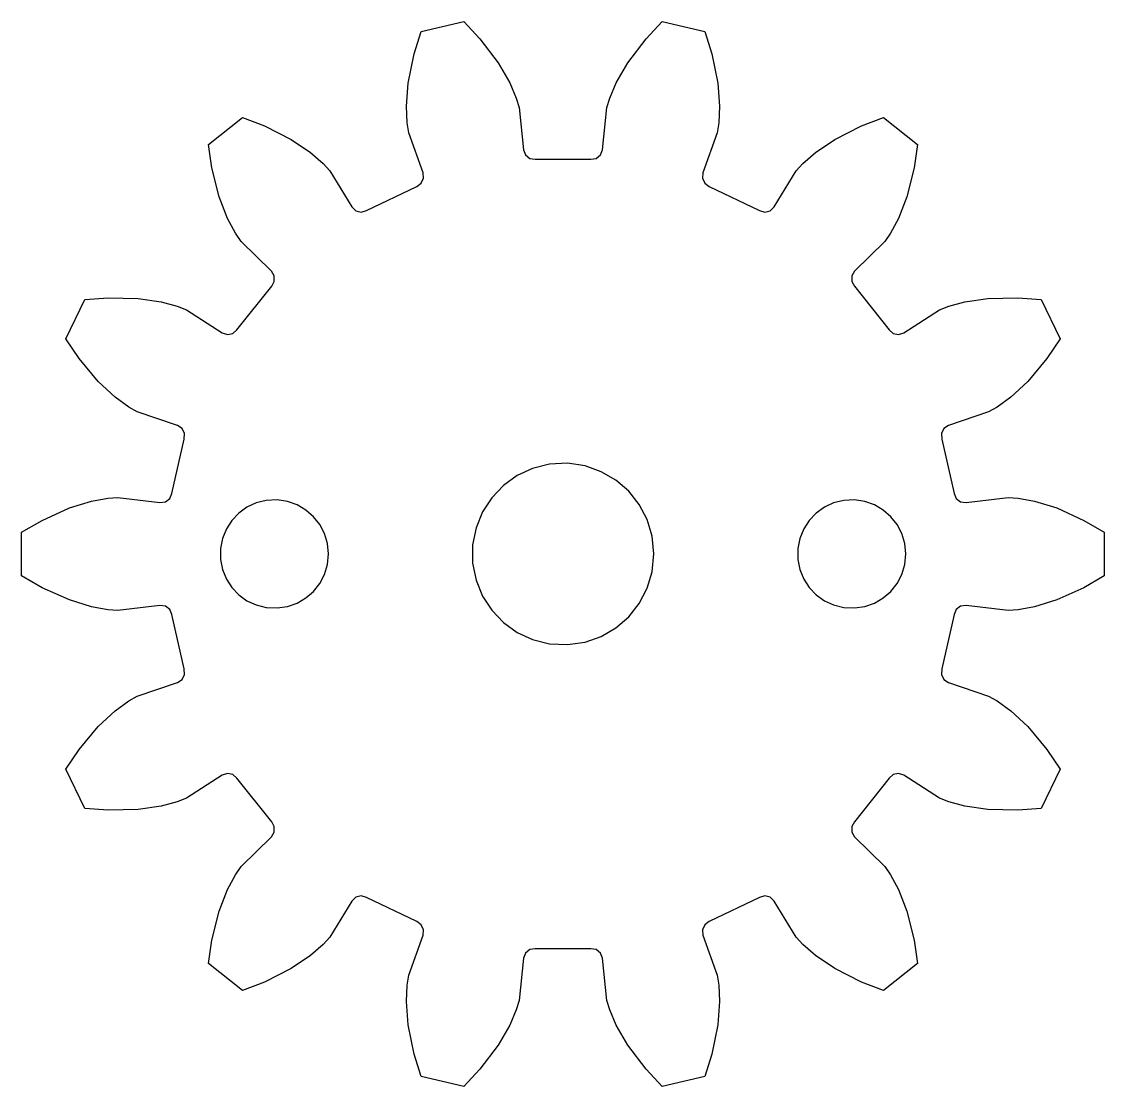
# Model space of a CAD drawing. Header units: metres. Extents: x 3906 to 4789, y 859 to 1465.
# Drawn here: x 4602.24 to 4630.25, y 1114.45 to 1142.01 of the extents above; entities that cross this region are included whole.
import ezdxf

# ---------------------------------------------------------------- set-up
doc = ezdxf.new("R2010")
doc.units = ezdxf.units.M

msp = doc.modelspace()

# ---------------------------------------------------------------- linework, layer by layer
at = {"layer": 'GROUP0'}
for p, q in [((4612.573, 1141.756), (4613.677, 1142.008)), ((4613.677, 1142.008), (4614.093, 1141.562)), ((4618.391, 1141.562), (4618.806, 1142.008)), ((4618.806, 1142.008), (4619.908, 1141.756)), ((4612.392, 1141.173), (4612.573, 1141.756)), ((4614.093, 1141.562), (4614.56, 1140.945)), ((4617.923, 1140.945), (4618.391, 1141.562)), ((4619.908, 1141.756), (4620.089, 1141.173)), ((4612.237, 1140.415), (4612.392, 1141.173)), ((4614.56, 1140.945), (4614.864, 1140.425)), ((4617.619, 1140.425), (4617.923, 1140.945)), ((4620.089, 1141.173), (4620.244, 1140.415)), ((4612.191, 1139.816), (4612.237, 1140.415)), ((4614.864, 1140.425), (4615.032, 1140.03)), ((4617.449, 1140.03), (4617.619, 1140.425)), ((4620.244, 1140.415), (4620.291, 1139.816)), ((4612.208, 1139.385), (4612.191, 1139.816)), ((4615.032, 1140.03), (4615.105, 1139.783)), ((4617.376, 1139.783), (4617.449, 1140.03)), ((4620.291, 1139.816), (4620.273, 1139.385)), ((4615.105, 1139.783), (4615.221, 1138.691)), ((4617.262, 1138.691), (4617.376, 1139.783)), ((4607.066, 1138.826), (4607.952, 1139.531)), ((4607.952, 1139.531), (4608.52, 1139.309)), ((4608.52, 1139.309), (4609.208, 1138.956)), ((4612.249, 1139.131), (4612.208, 1139.385)), ((4620.273, 1139.385), (4620.232, 1139.131)), ((4623.275, 1138.956), (4623.963, 1139.309)), ((4623.963, 1139.309), (4624.531, 1139.531)), ((4624.531, 1139.531), (4625.417, 1138.826)), ((4612.623, 1138.098), (4612.249, 1139.131)), ((4620.232, 1139.131), (4619.862, 1138.098)), ((4607.156, 1138.221), (4607.066, 1138.826)), ((4609.208, 1138.956), (4609.708, 1138.619)), ((4622.775, 1138.619), (4623.275, 1138.956)), ((4625.417, 1138.826), (4625.326, 1138.221)), ((4609.708, 1138.619), (4610.033, 1138.338)), ((4615.221, 1138.691), (4615.271, 1138.557)), ((4615.271, 1138.557), (4615.38, 1138.467)), ((4615.38, 1138.467), (4615.52, 1138.445)), ((4615.52, 1138.445), (4616.963, 1138.445)), ((4616.963, 1138.445), (4617.103, 1138.467)), ((4617.103, 1138.467), (4617.214, 1138.557)), ((4617.214, 1138.557), (4617.262, 1138.691)), ((4622.45, 1138.338), (4622.775, 1138.619)), ((4607.347, 1137.471), (4607.156, 1138.221)), ((4610.033, 1138.338), (4610.205, 1138.147)), ((4610.205, 1138.147), (4610.782, 1137.212)), ((4621.701, 1137.212), (4622.278, 1138.147)), ((4622.278, 1138.147), (4622.45, 1138.338)), ((4625.326, 1138.221), (4625.136, 1137.471)), ((4612.574, 1137.828), (4612.634, 1137.957)), ((4612.634, 1137.957), (4612.623, 1138.098)), ((4619.862, 1138.098), (4619.848, 1137.957)), ((4619.848, 1137.957), (4619.907, 1137.828)), ((4611.16, 1137.12), (4612.459, 1137.744)), ((4612.459, 1137.744), (4612.574, 1137.828)), ((4619.907, 1137.828), (4620.026, 1137.744)), ((4620.026, 1137.744), (4621.323, 1137.12)), ((4607.564, 1136.91), (4607.347, 1137.471)), ((4625.136, 1137.471), (4624.919, 1136.91)), ((4610.782, 1137.212), (4610.885, 1137.114)), ((4610.885, 1137.114), (4611.022, 1137.079)), ((4611.022, 1137.079), (4611.16, 1137.12)), ((4621.323, 1137.12), (4621.46, 1137.079)), ((4621.46, 1137.079), (4621.598, 1137.114)), ((4621.598, 1137.114), (4621.701, 1137.212)), ((4607.766, 1136.532), (4607.564, 1136.91)), ((4624.919, 1136.91), (4624.715, 1136.532)), ((4607.914, 1136.319), (4607.766, 1136.532)), ((4624.715, 1136.532), (4624.568, 1136.319)), ((4608.698, 1135.549), (4607.914, 1136.319)), ((4624.568, 1136.319), (4623.785, 1135.549)), ((4608.77, 1135.427), (4608.698, 1135.549)), ((4608.772, 1135.285), (4608.77, 1135.427)), ((4623.712, 1135.427), (4623.711, 1135.285)), ((4623.785, 1135.549), (4623.712, 1135.427)), ((4607.804, 1134.033), (4608.704, 1135.162)), ((4608.704, 1135.162), (4608.772, 1135.285)), ((4623.711, 1135.285), (4623.779, 1135.162)), ((4623.779, 1135.162), (4624.677, 1134.033)), ((4603.378, 1133.794), (4603.868, 1134.814)), ((4603.868, 1134.814), (4604.477, 1134.861)), ((4604.477, 1134.861), (4605.251, 1134.843)), ((4605.251, 1134.843), (4605.846, 1134.756)), ((4626.637, 1134.756), (4627.232, 1134.843)), ((4627.232, 1134.843), (4628.007, 1134.861)), ((4628.007, 1134.861), (4628.614, 1134.814)), ((4628.614, 1134.814), (4629.105, 1133.794)), ((4605.846, 1134.756), (4606.261, 1134.642)), ((4606.261, 1134.642), (4606.499, 1134.545)), ((4606.499, 1134.545), (4607.425, 1133.953)), ((4625.058, 1133.953), (4625.983, 1134.545)), ((4625.983, 1134.545), (4626.222, 1134.642)), ((4626.222, 1134.642), (4626.637, 1134.756)), ((4607.425, 1133.953), (4607.558, 1133.91)), ((4607.558, 1133.91), (4607.698, 1133.939)), ((4607.698, 1133.939), (4607.804, 1134.033)), ((4624.677, 1134.033), (4624.783, 1133.939)), ((4624.783, 1133.939), (4624.923, 1133.91)), ((4624.923, 1133.91), (4625.058, 1133.953)), ((4603.721, 1133.29), (4603.378, 1133.794)), ((4629.105, 1133.794), (4628.762, 1133.29)), ((4604.216, 1132.696), (4603.721, 1133.29)), ((4628.762, 1133.29), (4628.265, 1132.696)), ((4604.655, 1132.286), (4604.216, 1132.696)), ((4628.265, 1132.696), (4627.826, 1132.286)), ((4605.005, 1132.032), (4604.655, 1132.286)), ((4627.826, 1132.286), (4627.478, 1132.032)), ((4605.228, 1131.906), (4605.005, 1132.032)), ((4627.478, 1132.032), (4627.253, 1131.906)), ((4606.267, 1131.552), (4605.228, 1131.906)), ((4627.253, 1131.906), (4626.214, 1131.552)), ((4606.387, 1131.474), (4606.267, 1131.552)), ((4606.449, 1131.346), (4606.387, 1131.474)), ((4626.096, 1131.474), (4626.032, 1131.346)), ((4626.214, 1131.552), (4626.096, 1131.474)), ((4606.121, 1129.798), (4606.442, 1131.203)), ((4606.442, 1131.203), (4606.449, 1131.346)), ((4626.032, 1131.346), (4626.04, 1131.203)), ((4626.04, 1131.203), (4626.362, 1129.798)), ((4616.359, 1130.575), (4615.894, 1130.552)), ((4616.812, 1130.508), (4616.359, 1130.575)), ((4615.456, 1130.443), (4615.055, 1130.257)), ((4615.894, 1130.552), (4615.456, 1130.443)), ((4617.232, 1130.359), (4616.812, 1130.508)), ((4617.611, 1130.137), (4617.232, 1130.359)), ((4615.055, 1130.257), (4614.7, 1130.001)), ((4617.941, 1129.85), (4617.611, 1130.137)), ((4606.067, 1129.667), (4606.121, 1129.798)), ((4614.7, 1130.001), (4614.398, 1129.685)), ((4618.213, 1129.507), (4617.941, 1129.85)), ((4626.362, 1129.798), (4626.417, 1129.667)), ((4603.469, 1129.42), (4604.043, 1129.599)), ((4604.043, 1129.599), (4604.465, 1129.676)), ((4604.465, 1129.676), (4604.722, 1129.693)), ((4604.722, 1129.693), (4605.813, 1129.561)), ((4605.813, 1129.561), (4605.954, 1129.579)), ((4605.954, 1129.579), (4606.067, 1129.667)), ((4608.304, 1129.548), (4608.065, 1129.437)), ((4608.565, 1129.612), (4608.304, 1129.548)), ((4608.842, 1129.626), (4608.565, 1129.612)), ((4609.112, 1129.586), (4608.842, 1129.626)), ((4609.362, 1129.498), (4609.112, 1129.586)), ((4609.588, 1129.365), (4609.362, 1129.498)), ((4614.398, 1129.685), (4614.159, 1129.317)), ((4618.417, 1129.117), (4618.213, 1129.507)), ((4623.243, 1129.548), (4623.004, 1129.437)), ((4623.504, 1129.612), (4623.243, 1129.548)), ((4623.781, 1129.626), (4623.504, 1129.612)), ((4624.051, 1129.586), (4623.781, 1129.626)), ((4624.301, 1129.498), (4624.051, 1129.586)), ((4624.527, 1129.365), (4624.301, 1129.498)), ((4626.417, 1129.667), (4626.527, 1129.579)), ((4626.527, 1129.579), (4626.67, 1129.561)), ((4626.67, 1129.561), (4627.759, 1129.693)), ((4627.759, 1129.693), (4628.016, 1129.676)), ((4628.016, 1129.676), (4628.438, 1129.599)), ((4628.438, 1129.599), (4629.014, 1129.42)), ((4602.764, 1129.099), (4603.469, 1129.42)), ((4607.853, 1129.284), (4607.674, 1129.096)), ((4608.065, 1129.437), (4607.853, 1129.284)), ((4609.785, 1129.194), (4609.588, 1129.365)), ((4609.946, 1128.99), (4609.785, 1129.194)), ((4614.159, 1129.317), (4613.991, 1128.906)), ((4622.792, 1129.284), (4622.613, 1129.096)), ((4623.004, 1129.437), (4622.792, 1129.284)), ((4624.724, 1129.194), (4624.527, 1129.365)), ((4624.885, 1128.99), (4624.724, 1129.194)), ((4629.014, 1129.42), (4629.719, 1129.099)), ((4602.235, 1128.794), (4602.764, 1129.099)), ((4607.674, 1129.096), (4607.531, 1128.877)), ((4610.068, 1128.757), (4609.946, 1128.99)), ((4613.991, 1128.906), (4613.903, 1128.461)), ((4618.546, 1128.687), (4618.417, 1129.117)), ((4622.613, 1129.096), (4622.47, 1128.877)), ((4625.007, 1128.757), (4624.885, 1128.99)), ((4629.719, 1129.099), (4630.247, 1128.794)), ((4602.235, 1127.662), (4602.235, 1128.794)), ((4607.431, 1128.632), (4607.379, 1128.366)), ((4607.531, 1128.877), (4607.431, 1128.632)), ((4610.145, 1128.501), (4610.068, 1128.757)), ((4618.591, 1128.228), (4618.546, 1128.687)), ((4622.37, 1128.632), (4622.318, 1128.366)), ((4622.47, 1128.877), (4622.37, 1128.632)), ((4625.084, 1128.501), (4625.007, 1128.757)), ((4630.247, 1128.794), (4630.247, 1127.662)), ((4607.379, 1128.366), (4607.379, 1128.089)), ((4610.172, 1128.228), (4610.145, 1128.501)), ((4613.903, 1128.461), (4613.903, 1127.994)), ((4622.318, 1128.366), (4622.318, 1128.089)), ((4625.111, 1128.228), (4625.084, 1128.501)), ((4607.379, 1128.089), (4607.431, 1127.823)), ((4610.145, 1127.954), (4610.172, 1128.228)), ((4618.546, 1127.768), (4618.591, 1128.228)), ((4622.318, 1128.089), (4622.37, 1127.823)), ((4625.084, 1127.954), (4625.111, 1128.228)), ((4607.431, 1127.823), (4607.531, 1127.578)), ((4610.068, 1127.698), (4610.145, 1127.954)), ((4613.903, 1127.994), (4613.991, 1127.549)), ((4618.417, 1127.339), (4618.546, 1127.768)), ((4622.37, 1127.823), (4622.47, 1127.578)), ((4625.007, 1127.698), (4625.084, 1127.954)), ((4602.764, 1127.355), (4602.235, 1127.662)), ((4607.531, 1127.578), (4607.674, 1127.359)), ((4609.946, 1127.465), (4610.068, 1127.698)), ((4613.991, 1127.549), (4614.159, 1127.138)), ((4622.47, 1127.578), (4622.613, 1127.359)), ((4624.885, 1127.465), (4625.007, 1127.698)), ((4630.247, 1127.662), (4629.719, 1127.355)), ((4603.469, 1127.038), (4602.764, 1127.355)), ((4607.674, 1127.359), (4607.853, 1127.171)), ((4609.588, 1127.09), (4609.785, 1127.261)), ((4609.785, 1127.261), (4609.946, 1127.465)), ((4618.213, 1126.948), (4618.417, 1127.339)), ((4622.613, 1127.359), (4622.792, 1127.171)), ((4624.527, 1127.09), (4624.724, 1127.261)), ((4624.724, 1127.261), (4624.885, 1127.465)), ((4629.719, 1127.355), (4629.014, 1127.038)), ((4604.043, 1126.857), (4603.469, 1127.038)), ((4607.853, 1127.171), (4608.065, 1127.019)), ((4608.065, 1127.019), (4608.304, 1126.908)), ((4609.112, 1126.869), (4609.362, 1126.958)), ((4609.362, 1126.958), (4609.588, 1127.09)), ((4614.159, 1127.138), (4614.398, 1126.77)), ((4617.941, 1126.605), (4618.213, 1126.948)), ((4622.792, 1127.171), (4623.004, 1127.019)), ((4623.004, 1127.019), (4623.243, 1126.908)), ((4624.051, 1126.869), (4624.301, 1126.958)), ((4624.301, 1126.958), (4624.527, 1127.09)), ((4629.014, 1127.038), (4628.438, 1126.857)), ((4604.465, 1126.779), (4604.043, 1126.857)), ((4604.722, 1126.763), (4604.465, 1126.779)), ((4605.813, 1126.895), (4604.722, 1126.763)), ((4605.954, 1126.877), (4605.813, 1126.895)), ((4606.067, 1126.79), (4605.954, 1126.877)), ((4606.121, 1126.658), (4606.067, 1126.79)), ((4606.442, 1125.251), (4606.121, 1126.658)), ((4608.304, 1126.908), (4608.565, 1126.843)), ((4608.565, 1126.843), (4608.842, 1126.83)), ((4608.842, 1126.83), (4609.112, 1126.869)), ((4614.398, 1126.77), (4614.7, 1126.454)), ((4623.243, 1126.908), (4623.504, 1126.843)), ((4623.504, 1126.843), (4623.781, 1126.83)), ((4623.781, 1126.83), (4624.051, 1126.869)), ((4626.362, 1126.658), (4626.04, 1125.251)), ((4626.417, 1126.79), (4626.362, 1126.658)), ((4626.527, 1126.877), (4626.417, 1126.79)), ((4626.67, 1126.895), (4626.527, 1126.877)), ((4627.759, 1126.763), (4626.67, 1126.895)), ((4628.016, 1126.779), (4627.759, 1126.763)), ((4628.438, 1126.857), (4628.016, 1126.779)), ((4614.7, 1126.454), (4615.055, 1126.198)), ((4617.611, 1126.318), (4617.941, 1126.605)), ((4615.055, 1126.198), (4615.456, 1126.012)), ((4616.812, 1125.947), (4617.232, 1126.096)), ((4617.232, 1126.096), (4617.611, 1126.318)), ((4615.456, 1126.012), (4615.894, 1125.903)), ((4615.894, 1125.903), (4616.359, 1125.881)), ((4616.359, 1125.881), (4616.812, 1125.947)), ((4606.449, 1125.11), (4606.442, 1125.251)), ((4626.04, 1125.251), (4626.032, 1125.11)), ((4606.267, 1124.905), (4606.387, 1124.982)), ((4606.387, 1124.982), (4606.449, 1125.11)), ((4626.032, 1125.11), (4626.096, 1124.982)), ((4626.096, 1124.982), (4626.214, 1124.905)), ((4605.228, 1124.551), (4606.267, 1124.905)), ((4626.214, 1124.905), (4627.253, 1124.551)), ((4604.655, 1124.17), (4605.005, 1124.423)), ((4605.005, 1124.423), (4605.228, 1124.551)), ((4627.253, 1124.551), (4627.478, 1124.423)), ((4627.478, 1124.423), (4627.826, 1124.17)), ((4604.216, 1123.759), (4604.655, 1124.17)), ((4627.826, 1124.17), (4628.265, 1123.759)), ((4603.721, 1123.165), (4604.216, 1123.759)), ((4628.265, 1123.759), (4628.762, 1123.165)), ((4603.378, 1122.661), (4603.721, 1123.165)), ((4628.762, 1123.165), (4629.105, 1122.661)), ((4603.868, 1121.642), (4603.378, 1122.661)), ((4607.425, 1122.503), (4606.499, 1121.911)), ((4607.558, 1122.547), (4607.425, 1122.503)), ((4607.698, 1122.517), (4607.558, 1122.547)), ((4607.804, 1122.421), (4607.698, 1122.517)), ((4624.783, 1122.517), (4624.677, 1122.421)), ((4624.923, 1122.547), (4624.783, 1122.517)), ((4625.058, 1122.503), (4624.923, 1122.547)), ((4625.983, 1121.911), (4625.058, 1122.503)), ((4629.105, 1122.661), (4628.614, 1121.642)), ((4608.704, 1121.295), (4607.804, 1122.421)), ((4624.677, 1122.421), (4623.779, 1121.295)), ((4606.499, 1121.911), (4606.261, 1121.813)), ((4626.222, 1121.813), (4625.983, 1121.911)), ((4604.477, 1121.595), (4603.868, 1121.642)), ((4605.251, 1121.613), (4604.477, 1121.595)), ((4605.846, 1121.701), (4605.251, 1121.613)), ((4606.261, 1121.813), (4605.846, 1121.701)), ((4626.637, 1121.701), (4626.222, 1121.813)), ((4627.232, 1121.613), (4626.637, 1121.701)), ((4628.007, 1121.595), (4627.232, 1121.613)), ((4628.614, 1121.642), (4628.007, 1121.595)), ((4608.772, 1121.171), (4608.704, 1121.295)), ((4608.77, 1121.028), (4608.772, 1121.171)), ((4623.779, 1121.295), (4623.711, 1121.171)), ((4623.711, 1121.171), (4623.712, 1121.028)), ((4607.914, 1120.136), (4608.698, 1120.906)), ((4608.698, 1120.906), (4608.77, 1121.028)), ((4623.712, 1121.028), (4623.785, 1120.906)), ((4623.785, 1120.906), (4624.568, 1120.136)), ((4607.564, 1119.545), (4607.766, 1119.925)), ((4607.766, 1119.925), (4607.914, 1120.136)), ((4624.568, 1120.136), (4624.715, 1119.925)), ((4624.715, 1119.925), (4624.919, 1119.545)), ((4607.347, 1118.985), (4607.564, 1119.545)), ((4611.022, 1119.375), (4610.885, 1119.343)), ((4611.16, 1119.336), (4611.022, 1119.375)), ((4621.46, 1119.375), (4621.323, 1119.336)), ((4621.598, 1119.343), (4621.46, 1119.375)), ((4624.919, 1119.545), (4625.136, 1118.985)), ((4610.782, 1119.244), (4610.205, 1118.309)), ((4610.885, 1119.343), (4610.782, 1119.244)), ((4612.459, 1118.711), (4611.16, 1119.336)), ((4621.323, 1119.336), (4620.026, 1118.711)), ((4621.701, 1119.244), (4621.598, 1119.343)), ((4622.278, 1118.309), (4621.701, 1119.244)), ((4607.156, 1118.234), (4607.347, 1118.985)), ((4625.136, 1118.985), (4625.326, 1118.234)), ((4612.574, 1118.629), (4612.459, 1118.711)), ((4612.634, 1118.5), (4612.574, 1118.629)), ((4619.907, 1118.629), (4619.848, 1118.5)), ((4620.026, 1118.711), (4619.907, 1118.629)), ((4610.205, 1118.309), (4610.033, 1118.119)), ((4612.249, 1117.324), (4612.623, 1118.357)), ((4612.623, 1118.357), (4612.634, 1118.5)), ((4619.848, 1118.5), (4619.862, 1118.357)), ((4619.862, 1118.357), (4620.232, 1117.324)), ((4622.45, 1118.119), (4622.278, 1118.309)), ((4607.066, 1117.631), (4607.156, 1118.234)), ((4610.033, 1118.119), (4609.708, 1117.836)), ((4615.38, 1117.988), (4615.271, 1117.898)), ((4615.52, 1118.011), (4615.38, 1117.988)), ((4616.963, 1118.011), (4615.52, 1118.011)), ((4617.103, 1117.988), (4616.963, 1118.011)), ((4617.214, 1117.898), (4617.103, 1117.988)), ((4622.775, 1117.836), (4622.45, 1118.119)), ((4625.326, 1118.234), (4625.417, 1117.631)), ((4609.708, 1117.836), (4609.208, 1117.499)), ((4615.221, 1117.765), (4615.105, 1116.673)), ((4615.271, 1117.898), (4615.221, 1117.765)), ((4617.262, 1117.765), (4617.214, 1117.898)), ((4617.376, 1116.673), (4617.262, 1117.765)), ((4623.275, 1117.499), (4622.775, 1117.836)), ((4607.952, 1116.925), (4607.066, 1117.631)), ((4609.208, 1117.499), (4608.52, 1117.147)), ((4623.963, 1117.147), (4623.275, 1117.499)), ((4625.417, 1117.631), (4624.531, 1116.925)), ((4608.52, 1117.147), (4607.952, 1116.925)), ((4612.208, 1117.069), (4612.249, 1117.324)), ((4620.232, 1117.324), (4620.273, 1117.069)), ((4624.531, 1116.925), (4623.963, 1117.147)), ((4612.191, 1116.641), (4612.208, 1117.069)), ((4620.273, 1117.069), (4620.291, 1116.641)), ((4612.237, 1116.041), (4612.191, 1116.641)), ((4615.105, 1116.673), (4615.032, 1116.425)), ((4617.449, 1116.425), (4617.376, 1116.673)), ((4620.291, 1116.641), (4620.244, 1116.041)), ((4615.032, 1116.425), (4614.864, 1116.03)), ((4617.619, 1116.03), (4617.449, 1116.425)), ((4612.392, 1115.283), (4612.237, 1116.041)), ((4614.864, 1116.03), (4614.56, 1115.511)), ((4617.923, 1115.511), (4617.619, 1116.03)), ((4620.244, 1116.041), (4620.089, 1115.283)), ((4614.56, 1115.511), (4614.093, 1114.894)), ((4618.391, 1114.894), (4617.923, 1115.511)), ((4612.573, 1114.699), (4612.392, 1115.283)), ((4620.089, 1115.283), (4619.908, 1114.699)), ((4614.093, 1114.894), (4613.677, 1114.447)), ((4618.806, 1114.447), (4618.391, 1114.894)), ((4613.677, 1114.447), (4612.573, 1114.699)), ((4619.908, 1114.699), (4618.806, 1114.447))]:
    msp.add_line(p, q, dxfattribs=at)

doc.saveas('drawing.dxf')
